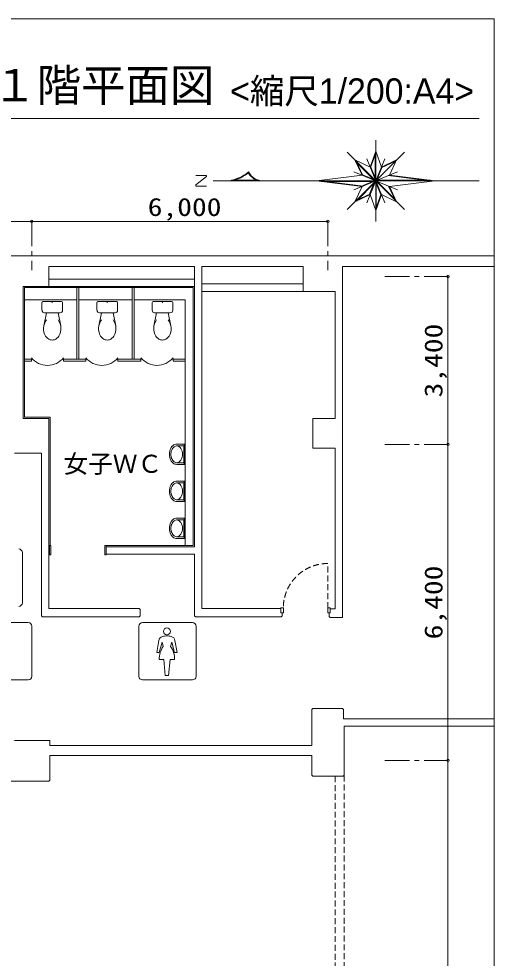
# Model space of a CAD drawing. Units: millimetres, scale not verified. Extents: x -27622 to 28378, y -25776 to 13441.
# Drawn here: x 18734 to 28378, y -5610 to 13441 of the extents above; entities that cross this region are included whole.
import ezdxf
from ezdxf.enums import TextEntityAlignment as Align

# ---------------------------------------------------------------- set-up
doc = ezdxf.new("R2010")
doc.units = ezdxf.units.MM
doc.header["$LTSCALE"] = 100
doc.linetypes.add('CHAIN1', pattern=[8, 5, -1, 1, -1])
doc.linetypes.add('DASHED1', pattern=[1.8, 1.2, -0.6])
for name, color, linetype, lineweight in [('0-0', 7, 'Continuous', 18), ('0-1', 4, 'Continuous', 18), ('D-E', 7, 'Continuous', 18), ('F-F', 7, 'Continuous', 18)]:
    doc.layers.add(name, color=color, linetype=linetype, lineweight=lineweight)
doc.layers.add('0-A', color=7, linetype='Continuous')
doc.styles.add('HG創英角ｺﾞｼｯｸUB', font='')
doc.styles.add('HGｺﾞｼｯｸE', font='')
doc.styles.add('ＭＳ ゴシック', font='')
doc.styles.get('HG創英角ｺﾞｼｯｸUB').set_extended_font_data('HG創英角ｺﾞｼｯｸUB')
doc.styles.get('HGｺﾞｼｯｸE').set_extended_font_data('HGｺﾞｼｯｸE')
doc.styles.get('ＭＳ ゴシック').set_extended_font_data('MS Gothic')

msp = doc.modelspace()

# ---------------------------------------------------------------- linework, layer by layer
at = {"layer": '0-0'}
for p, q in [((-20872, 8634.2), (28378.3, 8634.2)), ((19345.8, 8414), (22299.3, 8414)), ((19345.8, 8013.5), (19345.8, 8414)), ((22299.3, 2732.2), (22299.3, 8414)), ((22449.5, 8414), (24502, 8414)), ((22449.5, 8414), (22449.5, 1480.7)), ((25302.9, 8414.5), (28378.3, 8414.2)), ((25303.3, 8414.5), (25303.2, 1302.3)), ((18825.2, 8013.5), (19345.8, 8013.5)), ((18825.2, 8013.5), (18825.2, 5335.3)), ((19345.8, 8163.7), (22299.3, 8163.7)), ((19345.8, 8013.5), (22299.3, 8013.5)), ((24502, 8063.6), (22449.5, 8063.6)), ((22274.3, 7988.5), (18850.3, 7988.5)), ((18850.3, 7988.5), (18850.3, 5360.4)), ((19913.2, 6536.7), (19913.2, 7988.5)), ((19953.2, 6536.7), (19953.2, 7988.5)), ((21031.2, 6536.7), (21031.2, 7988.5)), ((21071.2, 6536.7), (21071.2, 7988.5)), ((22274.3, 2757.3), (22274.3, 7988.5)), ((24502, 7913.4), (22449.5, 7913.4)), ((25152.9, 7913.2), (25152.9, 5331.9)), ((19913.2, 7738.2), (18850.3, 7738.2)), ((19203.9, 7528.6), (19203.9, 7688.8)), ((19603.1, 7708.9), (19223.9, 7708.9)), ((19412.9, 7708.9), (19412.9, 7678.8)), ((19623.1, 7528.6), (19623.1, 7688.8)), ((21031.2, 7738.2), (19953.2, 7738.2)), ((20320.2, 7528.6), (20320.2, 7688.8)), ((20719.5, 7708.9), (20340.3, 7708.9)), ((20529.2, 7708.9), (20529.2, 7678.8)), ((20739.5, 7528.6), (20739.5, 7688.8)), ((22109.1, 7738.2), (21071.2, 7738.2)), ((21438.2, 7528.6), (21438.2, 7688.8)), ((21837.4, 7708.8), (21458.2, 7708.8)), ((21647.2, 7708.8), (21647.2, 7678.8)), ((21857.5, 7528.6), (21857.5, 7688.8)), ((22109.1, 2757.3), (22109.1, 7738.2)), ((19241.4, 7212), (19294, 7478.6)), ((19573.1, 7478.6), (19254, 7478.6)), ((19584.4, 7212), (19531.8, 7478.6)), ((20357.8, 7212), (20410.3, 7478.6)), ((20689.4, 7478.6), (20370.3, 7478.6)), ((20700.7, 7212), (20648.1, 7478.6)), ((21475.8, 7212), (21528.3, 7478.6)), ((21807.4, 7478.6), (21488.3, 7478.6)), ((21818.7, 7212), (21766.1, 7478.6)), ((18988.4, 6536.7), (18850.3, 6536.7)), ((18988.4, 6496.7), (18850.3, 6496.7)), ((18988.4, 6496.7), (18988.4, 6536.7)), ((19643.2, 6496.7), (19643.2, 6536.7)), ((19643.2, 6536.7), (20091.4, 6536.7)), ((19643.2, 6496.7), (20091.4, 6496.7)), ((20091.4, 6496.7), (20091.4, 6536.7)), ((20746.2, 6496.7), (20746.2, 6536.7)), ((20746.2, 6536.7), (21209.4, 6536.7)), ((20746.2, 6496.7), (21209.4, 6496.7)), ((21209.4, 6496.7), (21209.4, 6536.7)), ((21864.2, 6496.7), (21864.2, 6536.7)), ((21864.2, 6536.7), (22109.1, 6536.7)), ((21864.2, 6496.7), (22109.1, 6496.7)), ((19345.8, 5335.3), (18825.2, 5335.3)), ((18850.3, 5360.4), (19370.9, 5360.4)), ((19345.8, 4409.2), (19345.8, 5335.3)), ((19370.9, 5360.4), (19370.9, 2757.3)), ((24701.9, 5331.9), (24701.9, 4730.5)), ((25152.9, 5331.9), (24701.9, 5331.9)), ((21933.8, 4779.7), (21936.3, 4779.7)), ((21936.4, 4779.7), (21936.3, 4779.7)), ((22104.1, 4814.7), (21937.2, 4814.7)), ((22084.1, 4769.7), (22084.1, 4609.5)), ((22089.1, 4802.5), (22089.1, 4609.5)), ((22104.1, 4814.7), (22104.1, 4609.5)), ((18645, 4634.5), (19195.7, 4634.5)), ((19195.7, 4634.5), (19195.7, 1330.6)), ((22084.1, 4609.5), (22084.1, 4449.3)), ((22089.1, 4609.5), (22089.1, 4416.4)), ((22104.1, 4609.5), (22104.1, 4404.2)), ((22109.1, 4609.5), (22109.1, 4404.2)), ((24701.9, 4730.5), (25152.9, 4730.5)), ((25152.9, 4730.5), (25152.9, 1472.7)), ((19345.8, 4409.2), (19345.8, 1480.7)), ((21933.8, 4439.3), (21936.3, 4439.3)), ((21936.3, 4439.3), (21936.4, 4439.3)), ((21936.3, 4439.3), (21936.4, 4439.3)), ((21936.4, 4439.3), (22074.1, 4439.3)), ((21937.2, 4404.2), (22104.1, 4404.2)), ((22104.1, 4404.2), (22109.1, 4404.2)), ((21933.8, 4028.8), (21936.3, 4028.8)), ((21936.4, 4028.8), (21936.3, 4028.8)), ((22104.1, 4063.8), (21937.2, 4063.8)), ((22084.1, 4018.8), (22084.1, 3858.6)), ((22089.1, 4051.6), (22089.1, 3858.6)), ((22104.1, 4063.8), (22104.1, 3858.6)), ((22084.1, 3858.6), (22084.1, 3698.4)), ((22089.1, 3858.6), (22089.1, 3665.5)), ((22104.1, 3858.6), (22104.1, 3653.3)), ((22109.1, 3858.6), (22109.1, 3653.3)), ((21933.8, 3688.4), (21936.3, 3688.4)), ((21936.3, 3688.4), (21936.4, 3688.4)), ((21936.3, 3688.4), (21936.4, 3688.4)), ((21936.4, 3688.4), (22074.1, 3688.4)), ((21937.2, 3653.3), (22104.1, 3653.3)), ((22104.1, 3653.3), (22109.1, 3653.3)), ((21933.8, 3277.9), (21936.3, 3277.9)), ((21936.4, 3277.9), (21936.3, 3277.9)), ((22104.1, 3312.9), (21937.2, 3312.9)), ((22084.1, 3267.9), (22084.1, 3107.7)), ((22089.1, 3300.7), (22089.1, 3107.7)), ((22104.1, 3312.9), (22104.1, 3107.7)), ((22084.1, 3107.7), (22084.1, 2947.5)), ((22089.1, 3107.7), (22089.1, 2914.7)), ((22104.1, 3107.7), (22104.1, 2902.4)), ((22109.1, 3107.7), (22109.1, 2902.4)), ((21933.8, 2937.5), (21936.3, 2937.5)), ((21936.3, 2937.5), (21936.4, 2937.5)), ((21936.3, 2937.5), (21936.4, 2937.5)), ((21936.4, 2937.5), (22074.1, 2937.5)), ((21937.2, 2902.4), (22104.1, 2902.4)), ((22104.1, 2902.4), (22109.1, 2902.4)), ((22274.3, 2757.3), (20507.2, 2757.3)), ((20507.2, 2732.2), (20507.2, 2582.1)), ((20507.2, 2732.2), (22299.3, 2732.2)), ((20507.2, 2582.1), (22299.3, 2582.1)), ((22299.3, 1330.6), (22299.3, 2582.1)), ((21178, 1480.7), (19345.8, 1480.7)), ((24051.4, 1480.7), (22449.5, 1480.7)), ((24050.3, 1492.8), (24050.3, 1392.5)), ((24050.3, 1472.7), (24050.3, 1392.5)), ((24075.4, 1392.5), (24050.3, 1392.5)), ((24100.4, 1392.5), (24050.3, 1392.5)), ((24075.4, 1392.5), (24050.3, 1392.5)), ((24100.4, 1392.5), (24100.4, 1492.8)), ((25002.6, 1392.5), (25002.6, 1492.8)), ((25002.6, 1492.8), (25052.7, 1492.8)), ((25027.6, 1492.8), (25052.7, 1492.8)), ((25027.6, 1392.5), (25052.7, 1392.5)), ((25052.7, 1392.5), (25052.7, 1492.8)), ((25052.7, 1472.7), (25052.7, 1392.5)), ((25152.9, 1472.7), (25052.7, 1472.7)), ((25303.2, 1302.3), (25047.6, 1302.3)), ((24681.8, -566.7), (24701.9, -546.7)), ((24681.8, -566.7), (24681.8, -1297.6)), ((25303.3, -546.7), (24701.9, -546.7)), ((25303.3, -546.7), (25323.3, -566.7)), ((25323.3, -757), (25323.3, -566.7)), ((28378.3, -757), (25323.3, -757)), ((28378.3, -907), (25333.4, -907)), ((25333.4, -1169.3), (25333.4, -907)), ((18645, -1197.4), (19365.9, -1197.4)), ((19365.9, -1297.6), (19365.9, -1197.4)), ((19365.9, -1297.6), (24681.8, -1297.6)), ((19365.9, -1497.8), (24681.8, -1497.8)), ((19365.9, -1998.4), (19365.9, -1497.8)), ((24681.8, -1497.8), (24681.8, -1899.3)), ((24681.8, -1899.3), (24701.9, -1919.4)), ((25313.3, -1919.4), (24701.9, -1919.4))]:
    msp.add_line(p, q, dxfattribs=at)
at = {"layer": '0-0', "linetype": 'DASHED1'}
for p, q in [((25303.3, 8414.8), (25303.3, 7913.2)), ((25002.6, 1492.8), (25002.6, 2394.9)), ((19370.9, 1480.7), (19345.8, 1480.7)), ((25333.4, -11209.3), (25333.4, -1899.3)), ((25153.1, -1919.4), (25153.1, -11189.3))]:
    msp.add_line(p, q, dxfattribs=at)
at = {"layer": '0-0'}
for points in [[(24501.6, 8414.2), (24501.6, 7913.2), (25152.9, 7913.2)], [(21936.3, 4779.7), (21936.4, 4779.7), (22074.1, 4779.7)], [(22104.1, 4814.7), (22109.1, 4814.7), (22109.1, 4609.5)], [(21936.3, 4028.8), (21936.4, 4028.8), (22074.1, 4028.8)], [(22104.1, 4063.8), (22109.1, 4063.8), (22109.1, 3858.6)], [(21936.3, 3277.9), (21936.4, 3277.9), (22074.1, 3277.9)], [(22104.1, 3312.9), (22109.1, 3312.9), (22109.1, 3107.7)], [(21178, 1480.7), (21198, 1460.7), (21198, 1330.6)], [(24100.4, 1492.8), (24050.3, 1492.8), (24075.4, 1492.8)], [(24075.4, 1392.5), (24075.4, 1330.6), (24055.3, 1310.5)], [(25002.6, 1392.5), (25052.7, 1392.5), (25027.6, 1392.5)], [(25027.6, 1392.5), (25027.6, 1322.3), (25047.6, 1302.3)], [(21198, 1330.6), (21178, 1310.5), (19215.7, 1310.5), (19195.7, 1330.6)], [(22299.3, 1330.6), (22319.4, 1310.5), (24055.3, 1310.5)], [(25313.3, -1919.4), (25333.4, -1899.3), (25333.4, -1169.3)], [(18544.9, -2018.4), (19345.8, -2018.4), (19365.9, -1998.4)]]:
    msp.add_lwpolyline(points, dxfattribs=at)
for points in [[(19355.9, 2572), (19380.9, 2572), (19380.9, 2757.3), (19355.9, 2757.3)], [(20482.2, 2572), (20507.2, 2572), (20507.2, 2757.3), (20482.2, 2757.3)]]:
    msp.add_lwpolyline(points, close=True, dxfattribs=at)
for centre in [(22109.1, 4609.5), (22109.1, 3858.6), (22109.1, 3107.7)]:
    msp.add_circle(centre, 2, dxfattribs=at)
for centre, radius, start, end in [((19223.9, 7688.8), 18.8, 90, 180), ((19603.1, 7688.8), 18.8, 0, 90), ((20340.2, 7688.8), 18.8, 90, 180), ((20719.5, 7688.8), 18.8, 0, 90), ((21458.2, 7688.8), 18.8, 90, 180), ((21837.4, 7688.8), 18.8, 0, 90), ((19254, 7528.6), 48.8, 180, 270), ((19573.1, 7528.6), 48.8, 270, 0), ((20370.3, 7528.6), 48.8, 180, 270), ((20689.4, 7528.6), 48.8, 270, 0), ((21488.3, 7528.6), 48.8, 180, 270), ((21807.4, 7528.6), 48.8, 270, 0), ((19533, 7158.2), 296.6, 143.80998, 210.43999), ((19292.8, 7158.2), 296.6, 329.56, 36.19), ((20649.4, 7158.2), 296.6, 143.80998, 210.43999), ((20409.1, 7158.2), 296.6, 329.56, 36.19), ((21767.4, 7158.2), 296.6, 143.80998, 210.43999), ((21527.1, 7158.2), 296.6, 329.56, 36.19), ((19436.7, 7111.9), 190.2, 213.33, 249.67999), ((19412.9, 7063.1), 136.4, 251.86, 288.14), ((19389.1, 7111.9), 190.2, 290.32001, 326.67), ((20553, 7111.9), 190.2, 213.33, 249.67999), ((20529.2, 7063.1), 136.4, 251.86, 288.14), ((20505.4, 7111.9), 190.2, 290.32001, 326.67), ((21671, 7111.9), 190.2, 213.33, 249.67999), ((21647.2, 7063.1), 136.4, 251.86, 288.14), ((21623.4, 7111.9), 190.2, 290.32001, 326.67), ((19315.8, 6832.1), 420.5, 218.87016, 321.1301), ((20418.8, 6832.1), 420.5, 218.87016, 321.1301), ((21536.8, 6832.1), 420.5, 218.87016, 321.1301), ((21961.2, 4662.4), 160.2, 126.75, 153.81), ((21975.1, 4642.2), 150.2, 126.5, 158.64999), ((21937.2, 4694.6), 120.1, 90, 126.75), ((21936.3, 4694.6), 85.1, 90, 126.5), ((21936.3, 4694.6), 85.1, 51.10999, 89.98999), ((22074.1, 4769.7), 10, 0, 90), ((22086.1, 4802.5), 3, 0, 90), ((22069.1, 4609.5), 280.3, 153.81, 180), ((22069.1, 4609.5), 280.3, 180, 206.17999), ((22059.1, 4609.5), 240.3, 158.64999, 180), ((22059.1, 4609.5), 240.3, 180, 201.34), ((21901.8, 4651.6), 140.2, 31.81999, 51.10999), ((21833.7, 4609.5), 220.3, 328.17, 0), ((21833.7, 4609.5), 220.3, 0, 31.81999), ((21961.2, 4556.5), 160.2, 206.17999, 233.23999), ((21975.1, 4576.7), 150.2, 201.34, 233.48999), ((21937.2, 4524.4), 120.1, 233.23999, 270), ((21936.3, 4524.4), 85.1, 233.48999, 269.98999), ((21936.3, 4524.4), 85.1, 270, 308.87999), ((21901.8, 4567.3), 140.2, 308.87999, 328.17), ((22074.1, 4449.3), 10, 270, 0), ((22086.1, 4416.4), 3, 270, 0), ((21961.2, 3911.5), 160.2, 126.75, 153.81), ((21975.1, 3891.3), 150.2, 126.5, 158.64999), ((21937.2, 3943.7), 120.1, 90, 126.75), ((21936.3, 3943.7), 85.1, 90, 126.5), ((21936.3, 3943.7), 85.1, 51.10999, 89.98999), ((21901.8, 3900.7), 140.2, 31.81999, 51.10999), ((22074.1, 4018.8), 10, 0, 90), ((22086.1, 4051.6), 3, 0, 90), ((22069.1, 3858.6), 280.3, 153.81, 180), ((22069.1, 3858.6), 280.3, 180, 206.17999), ((22059.1, 3858.6), 240.3, 158.64999, 180), ((22059.1, 3858.6), 240.3, 180, 201.34), ((21833.7, 3858.6), 220.3, 328.17, 0), ((21833.7, 3858.6), 220.3, 0, 31.81999), ((21961.2, 3805.6), 160.2, 206.17999, 233.23999), ((21975.1, 3825.8), 150.2, 201.34, 233.48999), ((21937.2, 3773.5), 120.1, 233.23999, 270), ((21936.3, 3773.5), 85.1, 233.48999, 269.98999), ((21936.3, 3773.5), 85.1, 270, 308.87999), ((21901.8, 3816.4), 140.2, 308.87999, 328.17), ((22074.1, 3698.4), 10, 270, 0), ((22086.1, 3665.5), 3, 270, 0), ((21961.2, 3160.6), 160.2, 126.75, 153.81), ((21975.1, 3140.4), 150.2, 126.5, 158.64999), ((21937.2, 3192.8), 120.1, 90, 126.75), ((21936.3, 3192.8), 85.1, 90, 126.5), ((21936.3, 3192.8), 85.1, 51.10999, 89.98999), ((21901.8, 3149.8), 140.2, 31.81999, 51.10999), ((22074.1, 3267.9), 10, 0, 90), ((22086.1, 3300.7), 3, 0, 90), ((22069.1, 3107.7), 280.3, 153.81, 180), ((22069.1, 3107.7), 280.3, 180, 206.17999), ((22059.1, 3107.7), 240.3, 158.64999, 180), ((22059.1, 3107.7), 240.3, 180, 201.34), ((21833.7, 3107.7), 220.3, 328.17, 0), ((21833.7, 3107.7), 220.3, 0, 31.81999), ((21961.2, 3054.7), 160.2, 206.17999, 233.23999), ((21975.1, 3074.9), 150.2, 201.34, 233.48999), ((21937.2, 3022.6), 120.1, 233.23999, 270), ((21936.3, 3022.6), 85.1, 233.48999, 269.98999), ((21936.3, 3022.6), 85.1, 270, 308.87999), ((21901.8, 3065.5), 140.2, 308.87999, 328.17), ((22074.1, 2947.5), 10, 270, 0), ((22086.1, 2914.7), 3, 270, 0)]:
    msp.add_arc(centre, radius, start, end, dxfattribs=at)
at = {"layer": '0-0', "linetype": 'DASHED1'}
msp.add_arc((25002.6, 1492.8), 902.1, 90, 180, dxfattribs=at)
at = {"layer": '0-1'}
for p, q in [((15591.4, 9331.6), (18995.4, 9331.6)), ((18995.4, 9331.6), (25002.6, 9331.6)), ((27438.8, 8213.8), (27438.8, 4809.7)), ((27438.8, 4809.7), (27438.8, -1597.9))]:
    msp.add_line(p, q, dxfattribs=at)
at = {"layer": '0-1', "linetype": 'CHAIN1'}
for p, q in [((18995.4, 9331.6), (18995.4, 8344.4)), ((25002.6, 9331.6), (25002.6, 8344.4)), ((26158.9, 8213.8), (27438.8, 8213.8)), ((26158.9, 4809.7), (27438.8, 4809.7)), ((26158.9, -1597.9), (27438.8, -1597.9))]:
    msp.add_line(p, q, dxfattribs=at)
at = {"layer": '0-1'}
msp.add_lwpolyline([(27438.8, -1597.9), (27438.8, -11509.7), (27438.8, -17917.3)], dxfattribs=at)
for centre in [(18995.4, 9331.6), (25002.6, 9331.6), (27438.8, 8213.8), (27438.8, 4809.7), (27438.8, -1597.9)]:
    msp.add_circle(centre, 25, dxfattribs=at)
at = {"layer": 'D-E'}
for p, q in [((18806.7, 2616.1), (18806.7, 1598.1)), ((17909.6, 1196.7), (18927.1, 1196.7)), ((21241.7, 1196.7), (22258.7, 1196.7)), ((18999.3, 1123.9), (18999.3, 106.7)), ((21168.7, 105.9), (21168.7, 1123.5)), ((22331.5, 1123.5), (22331.5, 105.9)), ((21814.1, 713.5), (21835.9, 797.1)), ((18927.1, 34.3), (17909.6, 34.3)), ((22258.7, 33.9), (21241.7, 33.9))]:
    msp.add_line(p, q, dxfattribs=at)
for points in [[(21574.1, 834.7), (21531.4, 590.3), (21584.3, 590.3), (21639.9, 797.1), (21662.3, 713.5)], [(21835.9, 797.1), (21891.9, 590.3), (21944.5, 590.3), (21901.8, 834.7)], [(21581, 447.5), (21674.4, 447.5), (21702.2, 126.7), (21773.3, 126.7), (21802, 447.5), (21894.6, 447.5)]]:
    msp.add_lwpolyline(points, dxfattribs=at)
for centre, radius, start, end in [((18730.6, 2612.8), 76.1, 2.46283, 87.72575), ((18730.6, 1601), 76.2, 272.31194, 357.81344), ((18923.6, 1121), 75.8, 2.21104, 87.31479), ((21244.8, 1120.6), 76.2, 92.33181, 177.79356), ((22255.3, 1120.6), 76.2, 2.18588, 87.46868), ((21740.9, 1015.5), 73.7, 91.98557, 178.39983), ((21740.5, 1020), 73.3, 181.94187, 268.31651), ((21735.2, 1020.1), 73.4, 272.41076, 358.01161), ((21734.5, 1015.1), 74.2, 1.92503, 87.00888), ((21675.2, 815.6), 102.9, 105.53338, 169.26955), ((21739, 534), 391.6, 90.09597, 103.48792), ((21736.6, 536.4), 389.1, 76.46676, 89.7445), ((21800.8, 815.5), 102.8, 10.78815, 74.84206), ((22051.1, 449.3), 470.1, 145.80154, 180.21593), ((21412.4, 446.8), 482.2, 0.08592, 33.58113), ((18924.4, 109.3), 75, 272.08029, 358.07821), ((21243.9, 109.2), 75.3, 182.48132, 268.34033), ((22256.7, 108.7), 74.8, 271.53169, 357.8667)]:
    msp.add_arc(centre, radius, start, end, dxfattribs=at)
at = {"layer": 'F-F'}
for p, q in [((28378.3, -25759.4), (28378.3, 13440.6)), ((6175.4, 11417), (28074.6, 11417)), ((25974.7, 9330.4), (25974.6, 10978.3)), ((25392.9, 9572.6), (26558.2, 10737.9)), ((26558.2, 9570.8), (25392.9, 10736.1)), ((25974.6, 10754.4), (25859.8, 10431.5)), ((25974.6, 10718.5), (25869.5, 10423)), ((25962.7, 10183.3), (25962.6, 10706.4)), ((25859.8, 10431.5), (25550.4, 10578.6)), ((25550.4, 10578.6), (25697.5, 10269.2)), ((25945.7, 10166.4), (25565.8, 10546.3)), ((25575.7, 10553.3), (25714, 10262.3)), ((26158.3, 9710.9), (25791, 10597.8)), ((26158.3, 10597.8), (25791, 9710.9)), ((26082.6, 10415), (26373.6, 10553.3)), ((26398.9, 10578.6), (26251.8, 10269.2)), ((25531.2, 9970.7), (26418.1, 10338.1)), ((25531.2, 10338), (26418.1, 9970.7)), ((25974, 10187.2), (25868.2, 10442.6)), ((25996.8, 10176.5), (26105.6, 10439.2)), ((22324.8, 10265.3), (22542.4, 10265.4)), ((22542.4, 10243.8), (22324.8, 10070.9)), ((22542.4, 10265.4), (22542.4, 10243.8)), ((22674.6, 10154.4), (28074.6, 10154.4)), ((23049.9, 10166.4), (23598.9, 10166.4)), ((25697.5, 10269.2), (24774.6, 10154.4)), ((25697.5, 10039.5), (24774.6, 10154.4)), ((24871.1, 10142.4), (25945.7, 10142.4)), ((25719.9, 10048.9), (24871.9, 10154.3)), ((25962.7, 10125.4), (25582.7, 9745.5)), ((25943.3, 10154.4), (25673.4, 10042.6)), ((25952.5, 10176.5), (25689.8, 10285.3)), ((25952.5, 10132.2), (25843.7, 9869.5)), ((25974.7, 10123), (26083.4, 9860.3)), ((25986.6, 10125.4), (25986.6, 9588.1)), ((26003.6, 10166.4), (27078.2, 10166.4)), ((26003.6, 10142.4), (26384.3, 9761.6)), ((26229.4, 10259.9), (27077.5, 10154.4)), ((26251.8, 10269.2), (27174.6, 10154.4)), ((26251.8, 10039.5), (27174.6, 10154.4)), ((27164.4, 10154.4), (27165.6, 10155.5)), ((22324.8, 10070.9), (22324.8, 10049.3)), ((22324.8, 10049.3), (22540.8, 10049.4)), ((25550.4, 9730.1), (25697.5, 10039.5)), ((26373.6, 9755.4), (26235.3, 10046.4)), ((26398.9, 9730.1), (26251.8, 10039.5)), ((25859.8, 9877.2), (25550.4, 9730.1)), ((25866.7, 9893.7), (25575.7, 9755.4)), ((25974.6, 9554.4), (25859.8, 9877.2)), ((25974.6, 9554.4), (26089.5, 9877.2)), ((25974.7, 9590.2), (26082.6, 9893.7)), ((26089.5, 9877.2), (26398.9, 9730.1)), ((26357.4, 9788.6), (26357.7, 9788.9))]:
    msp.add_line(p, q, dxfattribs=at)
for points in [[(28378.3, 13440.6), (-27621.7, 13440.6), (-27621.7, -25759.4)], [(25974.6, 10754.4), (26089.4, 10431.5), (26398.9, 10578.6)]]:
    msp.add_lwpolyline(points, dxfattribs=at)
for centre, radius, start, end in [((22888.7, 10934.9), 785.2, 276.28344, 310.11395), ((22888.7, 10934.9), 797.2, 281.75417, 310.11395), ((23687.1, 10481.7), 339.5, 206.74773, 254.66453), ((23687.1, 10481.7), 327.5, 206.74773, 271.3252)]:
    msp.add_arc(centre, radius, start, end, dxfattribs=at)

# ---------------------------------------------------------------- texts
at = {"layer": '0-1', "style": 'ＭＳ ゴシック', "width": 1.2}
msp.add_text('6,000', height=366.6, dxfattribs=at).set_placement((21349, 9331.6), align=Align.BOTTOM_LEFT)
for s, p in [('3,400', (27438.8, 5761.7)), ('6,400', (27438.8, 855.9))]:
    msp.add_text(s, height=366.6, rotation=90, dxfattribs=at).set_placement(p, align=Align.BOTTOM_LEFT)
at = {"layer": '0-A', "style": 'HGｺﾞｼｯｸE'}
msp.add_text('女子ＷＣ', height=366.6, dxfattribs=at).set_placement((19641.3, 4123.1), align=Align.BOTTOM_LEFT)
at = {"layer": 'F-F', "style": 'HG創英角ｺﾞｼｯｸUB'}
for s, height, p in [('１階平面図', 659.8, (18199.5, 11565.6)), ('<縮尺1/200:A4>', 513.2, (23019.8, 11565.6))]:
    msp.add_text(s, height=height, dxfattribs=at).set_placement(p, align=Align.BOTTOM_LEFT)

doc.saveas('drawing.dxf')
